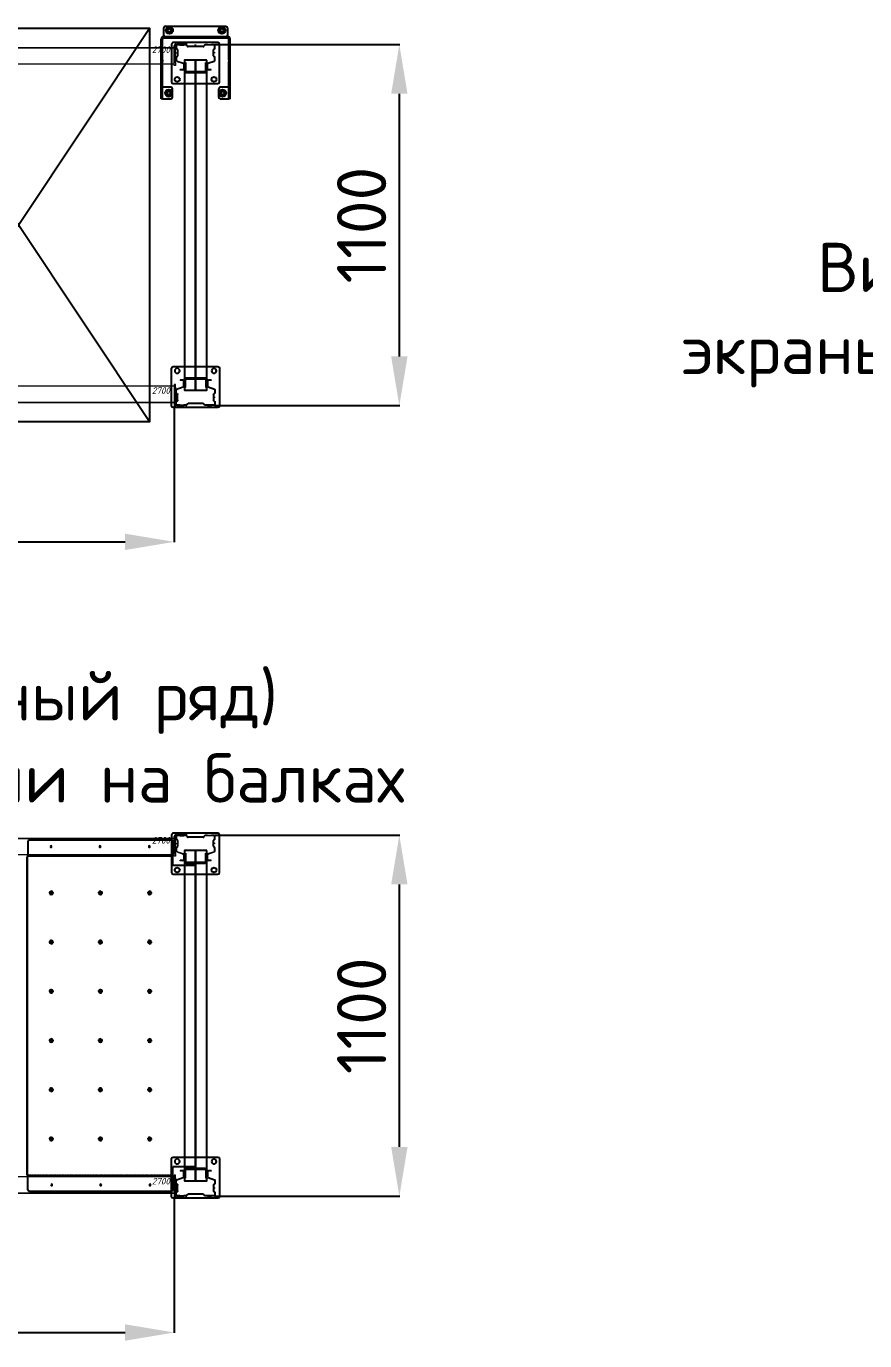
# Model space of a CAD drawing. Header units: millimetres. Extents: x 2140 to 223837, y 2113 to 170313.
# Drawn here: x 156686 to 159241, y 104967 to 108973 of the extents above; entities that cross this region are included whole.
import ezdxf

# ---------------------------------------------------------------- set-up
doc = ezdxf.new("R2010")
doc.units = ezdxf.units.MM
doc.linetypes.add('PHANTOM', pattern=[12.7, 6.35, -1.27, 1.27, -1.27, 1.27, -1.27])
for name, color, linetype in [('0_ANNOT_Dimensions', 7, 'Continuous'), ('12.Секция', 7, 'Continuous'), ('2.Стойка', 7, 'Continuous'), ('отбойники', 1, 'Continuous'), ('Размеры', 7, 'Continuous'), ('Сетка def', 7, 'Continuous')]:
    doc.layers.add(name, color=color, linetype=linetype)
doc.layers.add('1.Балка', color=5, linetype='Continuous', lineweight=0)
doc.layers.add('3.Опора', color=7, linetype='Continuous', lineweight=0)
doc.styles.get("Standard").update_dxf_attribs({"font": 'isocpeur.ttf'})
doc.styles.add('Курсив', font='isocpeui.ttf')
doc.dimstyles.new('150', dxfattribs={"dimtxt": 150, "dimasz": 150, "dimexe": 1, "dimexo": 10, "dimgap": 40, "dimtad": 1, "dimdec": 0, "dimzin": 0, "dimdsep": 46, "dimtxsty": 'Standard', "dimcen": 0.09, "dimadec": 0, "dimazin": 0, "dimtfac": 1, "dimtdec": 0, "dimtofl": 0, "dimtmove": 0, "dimatfit": 3, "dimfxl": 1, "dimtolj": 1, "dimtzin": 0, "dimarcsym": 0})
doc.dimstyles.new('Рзм блок', dxfattribs={"dimtxt": 40, "dimasz": 80, "dimexe": 0.18, "dimexo": 0, "dimgap": 5, "dimtad": 1, "dimtoh": 1, "dimdec": 0, "dimzin": 0, "dimdsep": 46, "dimtxsty": 'Курсив', "dimblk": 'NONE', "dimcen": 0.09, "dimse1": 1, "dimse2": 1, "dimsd1": 1, "dimsd2": 1, "dimadec": 0, "dimazin": 0, "dimtfac": 1, "dimtdec": 0, "dimtofl": 0, "dimtmove": 0, "dimatfit": 2, "dimldrblk": 'NONE', "dimfxl": 0.18, "dimtolj": 1, "dimtzin": 0, "dimarcsym": 0})

# ---------------------------------------------------------------- blocks, each defined once
blk = doc.blocks.new('Опора FSус 120')
at = {"layer": '3.Опора', "color": 0, "linetype": 'Continuous', "lineweight": 25}
for p, q in [((68, 125), (-68, 125)), ((-73, 120), (-73, 5)), ((-34, 85), (-34, 71)), ((-31, 85), (-31, 71)), ((28, 91), (-28, 91)), ((28, 88), (-28, 88)), ((31, 71), (31, 85)), ((34, 71), (34, 85)), ((73, 5), (73, 120)), ((-34, 61), (-34, 71)), ((-31, 61), (-34, 61)), ((-31, 71), (-31, 61)), ((31, 61), (31, 71)), ((34, 61), (31, 61)), ((34, 71), (34, 61)), ((-68, 0), (68, 0))]:
    blk.add_line(p, q, dxfattribs=at)
at = {"layer": '3.Опора', "color": 0}
for p, q in [((-30, 73), (-35, 73)), ((30, 73), (35, 73))]:
    blk.add_line(p, q, dxfattribs=at)
for points in [[(-31, 77.5), (-34, 77.5), (-34, 68.5), (-31, 68.5)], [(31, 77.5), (34, 77.5), (34, 68.5), (31, 68.5)]]:
    blk.add_lwpolyline(points, close=True, dxfattribs=at)
at = {"layer": '3.Опора', "color": 0, "linetype": 'Continuous', "lineweight": 25}
for centre in [(-56, 112), (56, 112)]:
    blk.add_circle(centre, 7.5, dxfattribs=at)
for centre, radius, start, end in [((-68, 120), 5, 90, 180), ((68, 120), 5, 0, 90), ((-28, 85), 6, 90, 180), ((-28, 85), 3, 90, 180), ((28, 85), 6, 0, 90), ((28, 85), 3, 0, 90), ((-68, 5), 5, 180, 270), ((68, 5), 5, 270, 0)]:
    blk.add_arc(centre, radius, start, end, dxfattribs=at)
blk = doc.blocks.new('Стойка FSус 120')
at = {"color": 0, "linetype": 'ByBlock', "lineweight": 0}
for p, q in [((-60, 42.2), (-60, 34.6)), ((-58, 42.2), (-58, 34.6)), ((-38.3, 52.9), (-57.4, 46)), ((-37.6, 51), (-56.7, 44.1)), ((-47, 73), (-39, 73)), ((-47, 73), (-47, 71)), ((-47, 71), (-39, 71)), ((-38, 62), (-34, 62)), ((-37, 69), (-37, 54.8)), ((-35, 66.2), (-37, 66.2)), ((-37, 57.8), (-35, 57.8)), ((-35, 69), (-35, 54.8)), ((38, 62), (34, 62)), ((35, 54.8), (35, 69)), ((37, 66.2), (35, 66.2)), ((35, 57.8), (37, 57.8)), ((37, 54.8), (37, 69)), ((56.7, 44.1), (37.6, 51)), ((57.4, 46), (38.3, 52.9)), ((39, 73), (47, 73)), ((39, 71), (47, 71)), ((47, 73), (47, 71)), ((58, 34.6), (58, 42.2)), ((60, 34.6), (60, 42.2)), ((-60, 20), (-53, 20)), ((-60, 5.4), (-60, -1)), ((-58, 31.2), (-57, 30.6)), ((-57, 9.4), (-58, 8.8)), ((-58, 5.4), (-58, -1)), ((-57, 32.9), (-56, 32.3)), ((-56, 7.7), (-57, 7.1)), ((-56, 28.8), (-56, 11.2)), ((-56, 25.5), (-54, 25.5)), ((-54, 14.5), (-56, 14.5)), ((-54, 28.8), (-54, 11.2)), ((-27.6, -2), (-26.4, 0)), ((-23, 2), (23, 2)), ((-23, 0), (23, 0)), ((26.4, 0), (27.6, -2)), ((60, 20), (53, 20)), ((54, 11.2), (54, 28.8)), ((56, 25.5), (54, 25.5)), ((54, 14.5), (56, 14.5)), ((56, 32.3), (57, 32.9)), ((56, 11.2), (56, 28.8)), ((57, 7.1), (56, 7.7)), ((57, 30.6), (58, 31.2)), ((58, 8.8), (57, 9.4)), ((58, -1), (58, 5.4)), ((60, -1), (60, 5.4)), ((-56, -3), (-48, -3)), ((-56, -5), (-48, -5)), ((-48, -3), (-46.1, -3)), ((-48, -3), (-48, -5)), ((-46.1, -5), (-48, -5)), ((-46.1, -3), (-45.6, -3)), ((-45.6, -5), (-46.1, -5)), ((-45.6, -3), (-36.5, -3)), ((-36.5, -5), (-45.6, -5)), ((-36.5, -3), (-36, -3)), ((-36, -5), (-36.5, -5)), ((-36, -3), (-29.3, -3)), ((-36, -3), (-36, -5)), ((-36, -5), (-29.3, -5)), ((-25.8, -3), (-24.7, -1)), ((24.7, -1), (25.8, -3)), ((29.3, -3), (36, -3)), ((29.3, -5), (36, -5)), ((36.5, -3), (36, -3)), ((36, -3), (36, -5)), ((36, -5), (36.5, -5)), ((45.6, -3), (36.5, -3)), ((36.5, -5), (45.6, -5)), ((46.1, -3), (45.6, -3)), ((45.6, -5), (46.1, -5)), ((48, -3), (46.1, -3)), ((46.1, -5), (48, -5)), ((48, -3), (56, -3)), ((48, -3), (48, -5)), ((48, -5), (56, -5))]:
    blk.add_line(p, q, dxfattribs=at)
for centre, radius, start, end in [((-56, 42.2), 4, 110, 180), ((-56, 42.2), 2, 110, 180), ((-39, 69), 4, 0, 90), ((-39, 69), 2, 0, 90), ((-39, 54.8), 2, 290, 0), ((-39, 54.8), 4, 290, 0), ((39, 69), 4, 90, 180), ((39, 54.8), 4, 180, 250), ((39, 69), 2, 90, 180), ((39, 54.8), 2, 180, 250), ((56, 42.2), 2, 0, 70), ((56, 42.2), 4, 0, 70), ((-56, 34.6), 4, 180, 240), ((-56, 5.4), 4, 120, 180), ((-56, 34.6), 2, 180, 240), ((-56, 5.4), 2, 120, 180), ((-58, 28.8), 2, 0, 60), ((-58, 11.2), 2, 300, 0), ((-58, 28.8), 4, 0, 60), ((-58, 11.2), 4, 300, 0), ((-23, -2), 4, 90, 150), ((-23, -2), 2, 90, 150), ((23, -2), 4, 30, 90), ((23, -2), 2, 30, 90), ((58, 28.8), 4, 120, 180), ((58, 11.2), 4, 180, 240), ((58, 28.8), 2, 120, 180), ((58, 11.2), 2, 180, 240), ((56, 34.6), 2, 300, 0), ((56, 5.4), 2, 0, 60), ((56, 34.6), 4, 300, 0), ((56, 5.4), 4, 0, 60), ((-56, -1), 4, 180, 270), ((-56, -1), 2, 180, 270), ((-29.3, -1), 2, 270, 330), ((-29.3, -1), 4, 270, 330), ((29.3, -1), 4, 210, 270), ((29.3, -1), 2, 210, 270), ((56, -1), 2, 270, 0), ((56, -1), 4, 270, 0)]:
    blk.add_arc(centre, radius, start, end, dxfattribs=at)
blk = doc.blocks.new('*D332')
at = {"layer": 'Defpoints', "color": 0, "linetype": 'ByBlock', "transparency": 16777216}
for p in [(65, 54.5), (2765, 54.5), (65, 25.6)]:
    blk.add_point(p, dxfattribs=at)
at = {"layer": 'Defpoints', "color": 0, "linetype": 'ByBlock', "transparency": 16777216, "insert": (2724.3, 40.7), "char_height": 20, "attachment_point": 5, "style": 'Курсив'}
blk.add_mtext('\\A1;2700', dxfattribs=at)
blk = doc.blocks.new('_None')
blk = doc.blocks.new('*D333')
at = {"layer": 'Defpoints', "color": 0, "linetype": 'ByBlock', "transparency": 16777216}
for p in [(65, 1064.4), (65, 1035.5), (2765, 1035.5)]:
    blk.add_point(p, dxfattribs=at)
at = {"layer": 'Defpoints', "color": 0, "linetype": 'ByBlock', "transparency": 16777216, "insert": (2724.3, 1079.5), "char_height": 20, "attachment_point": 5, "style": 'Курсив'}
blk.add_mtext('\\A1;2700', dxfattribs=at)
blk = doc.blocks.new('*U1979')
at = {"layer": 'Размеры', "color": 251, "true_color": 0x636466}
for p, q in [((-10, 0), (-5, 8.7)), ((-5, -8.7), (-10, 0)), ((-5, 8.7), (5, 8.7)), ((5, 8.7), (10, 0)), ((10, 0), (5, -8.7)), ((5, -8.7), (-5, -8.7))]:
    blk.add_line(p, q, dxfattribs=at)
for radius in [11, 5]:
    blk.add_circle((0, 0), radius, dxfattribs=at)
blk = doc.blocks.new('*U1980')
at = {"layer": 'Размеры', "color": 251, "true_color": 0x636466}
for p, q in [((-10, 0), (-5, 8.7)), ((-5, -8.7), (-10, 0)), ((-5, 8.7), (5, 8.7)), ((5, 8.7), (10, 0)), ((10, 0), (5, -8.7)), ((5, -8.7), (-5, -8.7))]:
    blk.add_line(p, q, dxfattribs=at)
for radius in [11, 5]:
    blk.add_circle((0, 0), radius, dxfattribs=at)
blk = doc.blocks.new('*U1981')
at = {"layer": 'Размеры', "color": 251, "true_color": 0x636466}
for p, q in [((-10, 0), (-5, 8.7)), ((-5, -8.7), (-10, 0)), ((-5, 8.7), (5, 8.7)), ((5, 8.7), (10, 0)), ((10, 0), (5, -8.7)), ((5, -8.7), (-5, -8.7))]:
    blk.add_line(p, q, dxfattribs=at)
for radius in [11, 5]:
    blk.add_circle((0, 0), radius, dxfattribs=at)
blk = doc.blocks.new('*U1975')
at = {"layer": 'Размеры', "color": 251, "true_color": 0x636466}
for p, q in [((-10, 0), (-5, 8.7)), ((-5, -8.7), (-10, 0)), ((-5, 8.7), (5, 8.7)), ((5, 8.7), (10, 0)), ((10, 0), (5, -8.7)), ((5, -8.7), (-5, -8.7))]:
    blk.add_line(p, q, dxfattribs=at)
for radius in [11, 5]:
    blk.add_circle((0, 0), radius, dxfattribs=at)
blk = doc.blocks.new('*U1875')
h = blk.add_hatch(color=0)
h.dxf.hatch_style = 1
h.paths.add_polyline_path([(105, 160.2), (101, 160.2), (101, 159.9), (101, 59.9), (105, 59.9)])
h.paths.add_polyline_path([(-101, 160.2), (-105, 160.2), (-105, 59.7), (-101, 59.7)])
h.paths.add_polyline_path([(105, -21.8), (105, 28.9), (101, 28.9), (101, -21.6), (101, -21.8, -0.414214), (97, -25.8), (-97, -25.8, -0.414214), (-101, -21.8), (-101, 28.7), (-105, 28.7), (-105, -21.8, 0.414214), (-97, -29.8), (97, -29.8, 0.414214)])
at = {"color": 0, "linetype": 'Continuous', "lineweight": 25}
for p, q in [((-105, 160.2), (-101, 160.2)), ((-105, 160.2), (-105, 46.3)), ((-101, 160.2), (-101, 159.9)), ((-97, 160.2), (-101, 160.2)), ((-101, 159.9), (-101, 46.3)), ((-101, 125.2), (-97, 125.2)), ((-75, 160.2), (-97, 160.2)), ((-97, 125.2), (-75, 125.2)), ((-70, 130.2), (-70, 155.2)), ((70, 155.2), (70, 130.2)), ((97, 160.2), (75, 160.2)), ((75, 125.2), (97, 125.2)), ((101, 160.2), (97, 160.2)), ((97, 125.2), (101, 125.2)), ((101, 160.2), (105, 160.2)), ((101, 159.9), (101, 160.2)), ((101, 159.9), (101, 46.3)), ((105, 160.2), (105, 159.9)), ((105, 159.9), (105, 46.3)), ((-105, 46.3), (-105, 41.6)), ((-105, 46.3), (-105, 41.6)), ((-105, 46.3), (-105, 41.6)), ((-105, 41.6), (-105, -21.8)), ((-105, 41.6), (-105, -21.8)), ((-101, 41.6), (-101, 46.3)), ((-101, 41.6), (-101, 46.3)), ((-101, 41.6), (-101, 46.3)), ((-101, 41.6), (-101, -21.8)), ((-101, 41.6), (-101, -21.8)), ((101, 46.6), (101, 41.8)), ((101, 46.6), (101, 41.8)), ((101, 41.6), (101, 46.3)), ((101, 41.8), (101, -21.6)), ((101, 41.6), (101, -21.8)), ((105, 41.8), (105, 46.6)), ((105, 41.8), (105, 46.6)), ((105, 46.3), (105, 41.6)), ((105, 41.8), (105, -21.6)), ((105, 41.6), (105, -21.8)), ((97, -25.8), (-97, -25.8)), ((97, -29.8), (-97, -29.8)), ((-97, -29.8), (-97, -33.8)), ((-97, -55.8), (-97, -33.8)), ((97, -33.8), (97, -29.8)), ((97, -33.8), (97, -55.8)), ((92, -60.8), (-92, -60.8))]:
    blk.add_line(p, q, dxfattribs=at)
at = {"color": 0}
for p, q in [((-100, 54.2), (-106, 54.2)), ((106, 54.4), (100, 54.4)), ((-100, 34.2), (-106, 34.2)), ((106, 34.4), (100, 34.4))]:
    blk.add_line(p, q, dxfattribs=at)
at = {"color": 61, "true_color": 0xedee99}
blk.add_line((0, 0), (0, -5), dxfattribs=at)
at = {"color": 0}
for points in [[(-101, 59.7), (-105, 59.7), (-105, 28.7), (-101, 28.7)], [(105, 59.9), (101, 59.9), (101, 28.9), (105, 28.9)]]:
    blk.add_lwpolyline(points, close=True, dxfattribs=at)
at = {"color": 0, "linetype": 'Continuous', "lineweight": 25}
for centre in [(-82, 142.7), (82, 142.7), (-80, -48.8), (80, -48.8)]:
    blk.add_circle(centre, 6, dxfattribs=at)
for centre, radius, start, end in [((-75, 155.2), 5, 0, 90), ((-75, 130.2), 5, 270, 0), ((75, 155.2), 5, 90, 180), ((75, 130.2), 5, 180, 270), ((-97, -21.8), 8, 180, 270), ((-97, -21.8), 4, 180, 270), ((97, -21.8), 8, 270, 0), ((97, -21.8), 4, 270, 0), ((-92, -55.8), 5, 180, 270), ((92, -55.8), 5, 270, 0)]:
    blk.add_arc(centre, radius, start, end, dxfattribs=at)
at = {"layer": 'отбойники', "color": 0, "rotation": 180}
for name, p in [('*U1981', (-82, 142.7)), ('*U1975', (82, 142.7)), ('*U1980', (-80, -48.8)), ('*U1979', (80, -48.8))]:
    blk.add_blockref(name, p, dxfattribs=at)
blk = doc.blocks.new('*D520')
at = {"layer": '0_ANNOT_Dimensions', "color": 0, "lineweight": -2, "transparency": 16777216}
for p, q in [((157260.2, 108917), (157824.1, 108917)), ((157823.1, 107967), (157823.1, 108767)), ((157260.2, 107817), (157824.1, 107817))]:
    blk.add_line(p, q, dxfattribs=at)
at = {"layer": '0_ANNOT_Dimensions', "color": 0, "transparency": 16777216}
for points in [[(157798.1, 108767), (157848.1, 108767), (157823.1, 108917)], [(157798.1, 107967), (157848.1, 107967), (157823.1, 107817)]]:
    blk.add_solid(points, dxfattribs=at)
at = {"layer": 'Defpoints', "color": 0, "transparency": 16777216}
for p in [(157250.2, 108917), (157823.1, 108917), (157250.2, 107817)]:
    blk.add_point(p, dxfattribs=at)
at = {"layer": '0_ANNOT_Dimensions', "color": 0, "transparency": 16777216, "insert": (157708.1, 108367), "char_height": 150, "attachment_point": 5, "rotation": 90}
blk.add_mtext('\\A1;1100', dxfattribs=at)
blk = doc.blocks.new('*D521')
at = {"layer": '0_ANNOT_Dimensions', "color": 0, "lineweight": -2, "transparency": 16777216}
for p, q in [((154437.2, 107816.5), (154437.2, 107400.7)), ((157137.2, 107816.5), (157137.2, 107400.7)), ((154587.2, 107401.7), (156987.2, 107401.7))]:
    blk.add_line(p, q, dxfattribs=at)
at = {"layer": '0_ANNOT_Dimensions', "color": 0, "transparency": 16777216}
for points in [[(154587.2, 107426.7), (154587.2, 107376.7), (154437.2, 107401.7)], [(156987.2, 107426.7), (156987.2, 107376.7), (157137.2, 107401.7)]]:
    blk.add_solid(points, dxfattribs=at)
at = {"layer": 'Defpoints', "color": 0, "transparency": 16777216}
for p in [(154437.2, 107826.5), (157137.2, 107826.5), (157137.2, 107401.7)]:
    blk.add_point(p, dxfattribs=at)
at = {"layer": '0_ANNOT_Dimensions', "color": 0, "transparency": 16777216, "insert": (155787.2, 107516.7), "char_height": 150, "attachment_point": 5}
blk.add_mtext('\\A1;2700', dxfattribs=at)
blk = doc.blocks.new('*D754')
at = {"layer": '0_ANNOT_Dimensions', "color": 0, "lineweight": -2, "transparency": 16777216}
for p, q in [((157260.2, 106507.7), (157824.1, 106507.7)), ((157823.1, 105557.7), (157823.1, 106357.7)), ((157260.2, 105407.7), (157824.1, 105407.7))]:
    blk.add_line(p, q, dxfattribs=at)
at = {"layer": '0_ANNOT_Dimensions', "color": 0, "transparency": 16777216}
for points in [[(157798.1, 106357.7), (157848.1, 106357.7), (157823.1, 106507.7)], [(157798.1, 105557.7), (157848.1, 105557.7), (157823.1, 105407.7)]]:
    blk.add_solid(points, dxfattribs=at)
at = {"layer": 'Defpoints', "color": 0, "transparency": 16777216}
for p in [(157250.2, 106507.7), (157823.1, 106507.7), (157250.2, 105407.7)]:
    blk.add_point(p, dxfattribs=at)
at = {"layer": '0_ANNOT_Dimensions', "color": 0, "transparency": 16777216, "insert": (157708.1, 105957.7), "char_height": 150, "attachment_point": 5, "rotation": 90}
blk.add_mtext('\\A1;1100', dxfattribs=at)
blk = doc.blocks.new('*D755')
at = {"layer": '0_ANNOT_Dimensions', "color": 0, "lineweight": -2, "transparency": 16777216}
for p, q in [((154437.2, 105407.2), (154437.2, 104991.4)), ((157137.2, 105407.2), (157137.2, 104991.4)), ((154587.2, 104992.4), (156987.2, 104992.4))]:
    blk.add_line(p, q, dxfattribs=at)
at = {"layer": '0_ANNOT_Dimensions', "color": 0, "transparency": 16777216}
for points in [[(154587.2, 105017.4), (154587.2, 104967.4), (154437.2, 104992.4)], [(156987.2, 105017.4), (156987.2, 104967.4), (157137.2, 104992.4)]]:
    blk.add_solid(points, dxfattribs=at)
at = {"layer": 'Defpoints', "color": 0, "transparency": 16777216}
for p in [(154437.2, 105417.2), (157137.2, 105417.2), (157137.2, 104992.4)]:
    blk.add_point(p, dxfattribs=at)
at = {"layer": '0_ANNOT_Dimensions', "color": 0, "transparency": 16777216, "insert": (155787.2, 105107.4), "char_height": 150, "attachment_point": 5}
blk.add_mtext('\\A1;2700', dxfattribs=at)
blk = doc.blocks.new('SW_CENTERMARKSYMBOL_36')
at = {"color": 0, "linetype": 'Continuous', "lineweight": 18}
for p, q in [((-5, 0), (-7.5, 0)), ((0, 0), (-2.5, 0)), ((0, 5), (0, 7.5)), ((0, 0), (0, 2.5)), ((0, 0), (0, -2.5)), ((0, 0), (2.5, 0)), ((5, 0), (7.5, 0)), ((0, -5), (0, -7.5))]:
    blk.add_line(p, q, dxfattribs=at)
blk = doc.blocks.new('SW_CENTERMARKSYMBOL_37')
at = {"color": 0, "linetype": 'Continuous', "lineweight": 18}
for p, q in [((-5, 0), (-7.5, 0)), ((0, 0), (-2.5, 0)), ((0, 5), (0, 7.5)), ((0, 0), (0, 2.5)), ((0, 0), (0, -2.5)), ((0, 0), (2.5, 0)), ((5, 0), (7.5, 0)), ((0, -5), (0, -7.5))]:
    blk.add_line(p, q, dxfattribs=at)
blk = doc.blocks.new('SW_CENTERMARKSYMBOL_38')
at = {"color": 0, "linetype": 'Continuous', "lineweight": 18}
for p, q in [((-5, 0), (-7.5, 0)), ((0, 0), (-2.5, 0)), ((0, 5), (0, 7.5)), ((0, 0), (0, 2.5)), ((0, 0), (0, -2.5)), ((0, 0), (2.5, 0)), ((5, 0), (7.5, 0)), ((0, -5), (0, -7.5))]:
    blk.add_line(p, q, dxfattribs=at)
blk = doc.blocks.new('SW_CENTERMARKSYMBOL_39')
at = {"color": 0, "linetype": 'Continuous', "lineweight": 18}
for p, q in [((-5, 0), (-7.5, 0)), ((0, 0), (-2.5, 0)), ((0, 5), (0, 7.5)), ((0, 0), (0, 2.5)), ((0, 0), (0, -2.5)), ((0, 0), (2.5, 0)), ((5, 0), (7.5, 0)), ((0, -5), (0, -7.5))]:
    blk.add_line(p, q, dxfattribs=at)
blk = doc.blocks.new('SW_CENTERMARKSYMBOL_40')
at = {"color": 0, "linetype": 'Continuous', "lineweight": 18}
for p, q in [((-5, 0), (-7.5, 0)), ((0, 0), (-2.5, 0)), ((0, 5), (0, 7.5)), ((0, 0), (0, 2.5)), ((0, 0), (0, -2.5)), ((0, 0), (2.5, 0)), ((5, 0), (7.5, 0)), ((0, -5), (0, -7.5))]:
    blk.add_line(p, q, dxfattribs=at)
blk = doc.blocks.new('SW_CENTERMARKSYMBOL_41')
at = {"color": 0, "linetype": 'Continuous', "lineweight": 18}
for p, q in [((-5, 0), (-7.5, 0)), ((0, 0), (-2.5, 0)), ((0, 5), (0, 7.5)), ((0, 0), (0, 2.5)), ((0, 0), (0, -2.5)), ((0, 0), (2.5, 0)), ((5, 0), (7.5, 0)), ((0, -5), (0, -7.5))]:
    blk.add_line(p, q, dxfattribs=at)
blk = doc.blocks.new('SW_CENTERMARKSYMBOL_42')
at = {"color": 0, "linetype": 'Continuous', "lineweight": 18}
for p, q in [((-5, 0), (-7.5, 0)), ((0, 0), (-2.5, 0)), ((0, 5), (0, 7.5)), ((0, 0), (0, 2.5)), ((0, 0), (0, -2.5)), ((0, 0), (2.5, 0)), ((5, 0), (7.5, 0)), ((0, -5), (0, -7.5))]:
    blk.add_line(p, q, dxfattribs=at)
blk = doc.blocks.new('SW_CENTERMARKSYMBOL_43')
at = {"color": 0, "linetype": 'Continuous', "lineweight": 18}
for p, q in [((-5, 0), (-7.5, 0)), ((0, 0), (-2.5, 0)), ((0, 5), (0, 7.5)), ((0, 0), (0, 2.5)), ((0, 0), (0, -2.5)), ((0, 0), (2.5, 0)), ((5, 0), (7.5, 0)), ((0, -5), (0, -7.5))]:
    blk.add_line(p, q, dxfattribs=at)
blk = doc.blocks.new('SW_CENTERMARKSYMBOL_44')
at = {"color": 0, "linetype": 'Continuous', "lineweight": 18}
for p, q in [((-5, 0), (-7.5, 0)), ((0, 0), (-2.5, 0)), ((0, 5), (0, 7.5)), ((0, 0), (0, 2.5)), ((0, 0), (0, -2.5)), ((0, 0), (2.5, 0)), ((5, 0), (7.5, 0)), ((0, -5), (0, -7.5))]:
    blk.add_line(p, q, dxfattribs=at)
blk = doc.blocks.new('SW_CENTERMARKSYMBOL_45')
at = {"color": 0, "linetype": 'Continuous', "lineweight": 18}
for p, q in [((-5, 0), (-7.5, 0)), ((0, 0), (-2.5, 0)), ((0, 5), (0, 7.5)), ((0, 0), (0, 2.5)), ((0, 0), (0, -2.5)), ((0, 0), (2.5, 0)), ((5, 0), (7.5, 0)), ((0, -5), (0, -7.5))]:
    blk.add_line(p, q, dxfattribs=at)
blk = doc.blocks.new('SW_CENTERMARKSYMBOL_46')
at = {"color": 0, "linetype": 'Continuous', "lineweight": 18}
for p, q in [((-5, 0), (-7.5, 0)), ((0, 0), (-2.5, 0)), ((0, 5), (0, 7.5)), ((0, 0), (0, 2.5)), ((0, 0), (0, -2.5)), ((0, 0), (2.5, 0)), ((5, 0), (7.5, 0)), ((0, -5), (0, -7.5))]:
    blk.add_line(p, q, dxfattribs=at)
blk = doc.blocks.new('SW_CENTERMARKSYMBOL_47')
at = {"color": 0, "linetype": 'Continuous', "lineweight": 18}
for p, q in [((-5, 0), (-7.5, 0)), ((0, 0), (-2.5, 0)), ((0, 5), (0, 7.5)), ((0, 0), (0, 2.5)), ((0, 0), (0, -2.5)), ((0, 0), (2.5, 0)), ((5, 0), (7.5, 0)), ((0, -5), (0, -7.5))]:
    blk.add_line(p, q, dxfattribs=at)
blk = doc.blocks.new('SW_CENTERMARKSYMBOL_48')
at = {"color": 0, "linetype": 'Continuous', "lineweight": 18}
for p, q in [((-5, 0), (-7.5, 0)), ((0, 0), (-2.5, 0)), ((0, 5), (0, 7.5)), ((0, 0), (0, 2.5)), ((0, 0), (0, -2.5)), ((0, 0), (2.5, 0)), ((5, 0), (7.5, 0)), ((0, -5), (0, -7.5))]:
    blk.add_line(p, q, dxfattribs=at)
blk = doc.blocks.new('SW_CENTERMARKSYMBOL_49')
at = {"color": 0, "linetype": 'Continuous', "lineweight": 18}
for p, q in [((-5, 0), (-7.5, 0)), ((0, 0), (-2.5, 0)), ((0, 5), (0, 7.5)), ((0, 0), (0, 2.5)), ((0, 0), (0, -2.5)), ((0, 0), (2.5, 0)), ((5, 0), (7.5, 0)), ((0, -5), (0, -7.5))]:
    blk.add_line(p, q, dxfattribs=at)
blk = doc.blocks.new('SW_CENTERMARKSYMBOL_50')
at = {"color": 0, "linetype": 'Continuous', "lineweight": 18}
for p, q in [((-5, 0), (-7.5, 0)), ((0, 0), (-2.5, 0)), ((0, 5), (0, 7.5)), ((0, 0), (0, 2.5)), ((0, 0), (0, -2.5)), ((0, 0), (2.5, 0)), ((5, 0), (7.5, 0)), ((0, -5), (0, -7.5))]:
    blk.add_line(p, q, dxfattribs=at)
blk = doc.blocks.new('SW_CENTERMARKSYMBOL_51')
at = {"color": 0, "linetype": 'Continuous', "lineweight": 18}
for p, q in [((-5, 0), (-7.5, 0)), ((0, 0), (-2.5, 0)), ((0, 5), (0, 7.5)), ((0, 0), (0, 2.5)), ((0, 0), (0, -2.5)), ((0, 0), (2.5, 0)), ((5, 0), (7.5, 0)), ((0, -5), (0, -7.5))]:
    blk.add_line(p, q, dxfattribs=at)
blk = doc.blocks.new('SW_CENTERMARKSYMBOL_52')
at = {"color": 0, "linetype": 'Continuous', "lineweight": 18}
for p, q in [((-5, 0), (-7.5, 0)), ((0, 0), (-2.5, 0)), ((0, 5), (0, 7.5)), ((0, 0), (0, 2.5)), ((0, 0), (0, -2.5)), ((0, 0), (2.5, 0)), ((5, 0), (7.5, 0)), ((0, -5), (0, -7.5))]:
    blk.add_line(p, q, dxfattribs=at)
blk = doc.blocks.new('SW_CENTERMARKSYMBOL_53')
at = {"color": 0, "linetype": 'Continuous', "lineweight": 18}
for p, q in [((-5, 0), (-7.5, 0)), ((0, 0), (-2.5, 0)), ((0, 5), (0, 7.5)), ((0, 0), (0, 2.5)), ((0, 0), (0, -2.5)), ((0, 0), (2.5, 0)), ((5, 0), (7.5, 0)), ((0, -5), (0, -7.5))]:
    blk.add_line(p, q, dxfattribs=at)
blk = doc.blocks.new('экран бок 1100')
at = {"color": 0, "linetype": 'Continuous', "lineweight": 25}
for p, q in [((0, -11), (0, -52)), ((437, -6), (5, -6)), ((442, -11), (442, -52)), ((-2, -55.9), (-2, -1025.9)), ((-2, -55.9), (0, -55.9)), ((0, -52), (0, -54)), ((442, -54), (0, -54)), ((0, -54), (0, -55.2)), ((0, -55.2), (0, -55.9)), ((442, -52), (442, -54)), ((442, -54), (442, -55.2)), ((442, -55.2), (442, -81)), ((509, -81), (442, -81)), ((509, -81), (511, -81)), ((511, -81), (511, -1000.8)), ((442, -1000.8), (509, -1000.8)), ((442, -1000.8), (442, -1026.6)), ((511, -1000.8), (509, -1000.8)), ((0, -1025.9), (-2, -1025.9)), ((0, -1025.9), (0, -1026.6)), ((0, -1026.6), (0, -1027.8)), ((442, -1027.8), (0, -1027.8)), ((0, -1027.8), (0, -1029.8)), ((0, -1072), (0, -1031)), ((442, -1026.6), (442, -1027.8)), ((442, -1027.8), (442, -1029.8)), ((442, -1072), (442, -1031)), ((5, -1077), (437, -1077))]:
    blk.add_line(p, q, dxfattribs=at)
at = {"color": 0, "linetype": 'PHANTOM', "lineweight": 18}
for p, q in [((442, -52), (0, -52)), ((442, -55.2), (0, -55.2)), ((0, -55.9), (0, -1025.9)), ((509, -1000.8), (509, -81)), ((442, -1026.6), (0, -1026.6)), ((442, -1029.8), (0, -1029.8))]:
    blk.add_line(p, q, dxfattribs=at)
at = {"color": 0, "linetype": 'Continuous', "lineweight": 25}
for centre, radius in [((72, -26), 2), ((222, -26), 2), ((372, -26), 2), ((71, -165.9), 5), ((221, -165.9), 5), ((371, -165.9), 5), ((71, -315.9), 5), ((221, -315.9), 5), ((371, -315.9), 5), ((71, -465.9), 5), ((221, -465.9), 5), ((371, -465.9), 5), ((71, -615.9), 5), ((221, -615.9), 5), ((371, -615.9), 5), ((71, -765.9), 5), ((221, -765.9), 5), ((371, -765.9), 5), ((71, -915.9), 5), ((221, -915.9), 5), ((371, -915.9), 5), ((70, -1057), 2), ((220, -1057), 2), ((370, -1057), 2)]:
    blk.add_circle(centre, radius, dxfattribs=at)
for centre, start, end in [((5, -11), 90, 180), ((437, -11), 0, 90), ((5, -1072), 180, 270), ((437, -1072), 270, 0)]:
    blk.add_arc(centre, 5, start, end, dxfattribs=at)
at = {"color": 0, "linetype": 'Continuous', "lineweight": 0, "rotation": 90}
for name, p in [('SW_CENTERMARKSYMBOL_45', (71, -165.9)), ('SW_CENTERMARKSYMBOL_44', (221, -165.9)), ('SW_CENTERMARKSYMBOL_37', (371, -165.9)), ('SW_CENTERMARKSYMBOL_42', (71, -315.9)), ('SW_CENTERMARKSYMBOL_38', (221, -315.9)), ('SW_CENTERMARKSYMBOL_43', (371, -315.9)), ('SW_CENTERMARKSYMBOL_40', (71, -465.9)), ('SW_CENTERMARKSYMBOL_41', (221, -465.9)), ('SW_CENTERMARKSYMBOL_39', (371, -465.9)), ('SW_CENTERMARKSYMBOL_51', (71, -615.9)), ('SW_CENTERMARKSYMBOL_52', (221, -615.9)), ('SW_CENTERMARKSYMBOL_50', (371, -615.9)), ('SW_CENTERMARKSYMBOL_49', (71, -765.9)), ('SW_CENTERMARKSYMBOL_48', (221, -765.9)), ('SW_CENTERMARKSYMBOL_53', (371, -765.9)), ('SW_CENTERMARKSYMBOL_46', (71, -915.9)), ('SW_CENTERMARKSYMBOL_36', (221, -915.9)), ('SW_CENTERMARKSYMBOL_47', (371, -915.9))]:
    blk.add_blockref(name, p, dxfattribs=at)
blk = doc.blocks.new('*U326')
h = blk.add_hatch(color=0)
h.dxf.hatch_style = 1
h.paths.add_polyline_path([(2802.5, 1095), (2794.5, 1095), (2773, 1095, 0.414214), (2769, 1091), (2769, 1039), (2769, 1031), (2765, 1031), (2765, 1039), (2765, 1091, -0.414214), (2773, 1099), (2794.5, 1099), (2802.5, 1099)])
h = blk.add_hatch(color=0)
h.dxf.hatch_style = 1
h.paths.add_polyline_path([(2802.5, -5), (2794.5, -5), (2773, -5, -0.414214), (2769, -1), (2769, 51), (2769, 59), (2765, 59), (2765, 51), (2765, -1, 0.414214), (2773, -9), (2794.5, -9), (2802.5, -9)])
at = {"color": 18, "true_color": 0x000000}
for points in [[(2830, 1048), (2796, 1048), (2796, 42), (2830, 42)], [(2864, 1048), (2830, 1048), (2830, 42), (2864, 42)]]:
    blk.add_lwpolyline(points, close=True, dxfattribs=at)
at = {"layer": '1.Балка', "color": 0, "linetype": 'ByBlock'}
for p, q in [((65, 1085.5), (2765, 1085.5)), ((2765, 1085.5), (65, 1085.5)), ((2765, 1039), (2765, 1091)), ((2769, 1039), (2769, 1091)), ((2773, 1099), (2794.5, 1099)), ((2773, 1095), (2794.5, 1095)), ((2794.5, 1099), (2802.5, 1099)), ((2802.5, 1095), (2794.5, 1095)), ((2802.5, 1099), (2802.5, 1095)), ((2765, 1035.5), (65, 1035.5)), ((2765, 1031), (2765, 1039)), ((2769, 1031), (2765, 1031)), ((2769, 1039), (2769, 1031)), ((2765, 54.5), (65, 54.5)), ((2769, 59), (2765, 59)), ((2765, 59), (2765, 51)), ((2765, 51), (2765, -1)), ((2769, 51), (2769, 59)), ((2769, 51), (2769, -1)), ((65, 4.5), (2765, 4.5)), ((2765, 4.5), (65, 4.5)), ((2773, -5), (2794.5, -5)), ((2773, -9), (2794.5, -9)), ((2802.5, -5), (2794.5, -5)), ((2794.5, -9), (2802.5, -9)), ((2802.5, -9), (2802.5, -5))]:
    blk.add_line(p, q, dxfattribs=at)
for centre, radius, start, end in [((2773, 1091), 8, 90, 180), ((2773, 1091), 4, 90, 180), ((2773, -1), 8, 180, 270), ((2773, -1), 4, 180, 270)]:
    blk.add_arc(centre, radius, start, end, dxfattribs=at)
at = {"layer": '2.Стойка', "color": 18, "true_color": 0x000000, "rotation": 180}
blk.add_blockref('Стойка FSус 120', (2830, 1090), dxfattribs=at)
at = {"layer": '2.Стойка', "color": 18, "true_color": 0x000000, "xscale": -1}
blk.add_blockref('Стойка FSус 120', (2830, 0), dxfattribs=at)
at = {"layer": '3.Опора', "color": 18, "true_color": 0x000000, "rotation": 180}
blk.add_blockref('Опора FSус 120', (2830, 1101), dxfattribs=at)
at = {"layer": '3.Опора', "color": 18, "true_color": 0x000000, "xscale": -1}
blk.add_blockref('Опора FSус 120', (2830, -11), dxfattribs=at)
at = {"layer": 'Defpoints', "color": 0, "linetype": 'ByBlock'}
for base, p1, p2, picture, middle in [((65, 1064.4), (2765, 1035.5), (65, 1035.5), '*D333', (2724.3, 1064.4)), ((65, 25.6), (2765, 54.5), (65, 54.5), '*D332', (2724.3, 25.6))]:
    dim = blk.add_linear_dim(base=base, p1=p1, p2=p2, dimstyle='Рзм блок', override={"dimtxt": 20}, dxfattribs=at)
    dim.commit()
    dim.dimension.update_dxf_attribs({"geometry": picture, "text_midpoint": middle, "dimtype": 128})
blk = doc.blocks.new('Секц ЕПМ 2700')
at = {"color": 0}
blk.add_lwpolyline([(1890, 44), (2690, 44), (2690, -1156), (1890, -1156)], close=True, dxfattribs=at)
blk.add_lwpolyline([(1890, -1156), (2690, 44), (2690, -1156), (1890, 44)], dxfattribs=at)
at = {"color": 1, "rotation": 180}
blk.add_blockref('*U1875', (2830, -11), dxfattribs=at)
at = {"layer": '12.Секция', "color": 1}
blk.add_blockref('*U326', (0, -1101), dxfattribs=at)

msp = doc.modelspace()

# ---------------------------------------------------------------- block references
msp.add_blockref('Секц ЕПМ 2700', (154372.2, 108923))
at = {"color": 6, "xscale": -1, "rotation": 180}
msp.add_blockref('экран бок 1100', (156691.2, 105416.2), dxfattribs=at)
at = {"layer": '12.Секция', "color": 1}
msp.add_blockref('*U326', (154372.2, 105412.7), dxfattribs=at)

# ---------------------------------------------------------------- texts
at = {"layer": 'Сетка def', "color": 0, "char_height": 150, "width": 5651.487, "attachment_point": 5}
for s, insert in [('Виды с экранами (сдвоенный ряд)\\Pэкраны фиксируются саморезами на балках', (160753.1, 108092.6)), ('Виды с экранами (одиночный ряд)\\Pэкраны фиксируются саморезами на балках', (155768.7, 106786.8))]:
    msp.add_mtext(s, dxfattribs=dict(at, insert=insert))

# ---------------------------------------------------------------- dimensions: what is measured, and where the dimension line sits
at = {"layer": '0_ANNOT_Dimensions'}
for base, p1, p2, picture, middle in [((157823.1, 108917), (157250.2, 107817), (157250.2, 108917), '*D520', (157708.1, 108367)), ((157823.1, 106507.7), (157250.2, 105407.7), (157250.2, 106507.7), '*D754', (157708.1, 105957.7))]:
    dim = msp.add_linear_dim(base=base, p1=p1, p2=p2, angle=90, dimstyle='150', dxfattribs=at)
    dim.commit()
    dim.dimension.update_dxf_attribs({"geometry": picture, "text_midpoint": middle})
for base, p1, p2, picture, middle in [((157137.2, 107401.7), (154437.2, 107826.5), (157137.2, 107826.5), '*D521', (155787.2, 107516.7)), ((157137.2, 104992.4), (154437.2, 105417.2), (157137.2, 105417.2), '*D755', (155787.2, 105107.4))]:
    dim = msp.add_linear_dim(base=base, p1=p1, p2=p2, dimstyle='150', dxfattribs=at)
    dim.commit()
    dim.dimension.update_dxf_attribs({"geometry": picture, "text_midpoint": middle})

doc.saveas('drawing.dxf')
